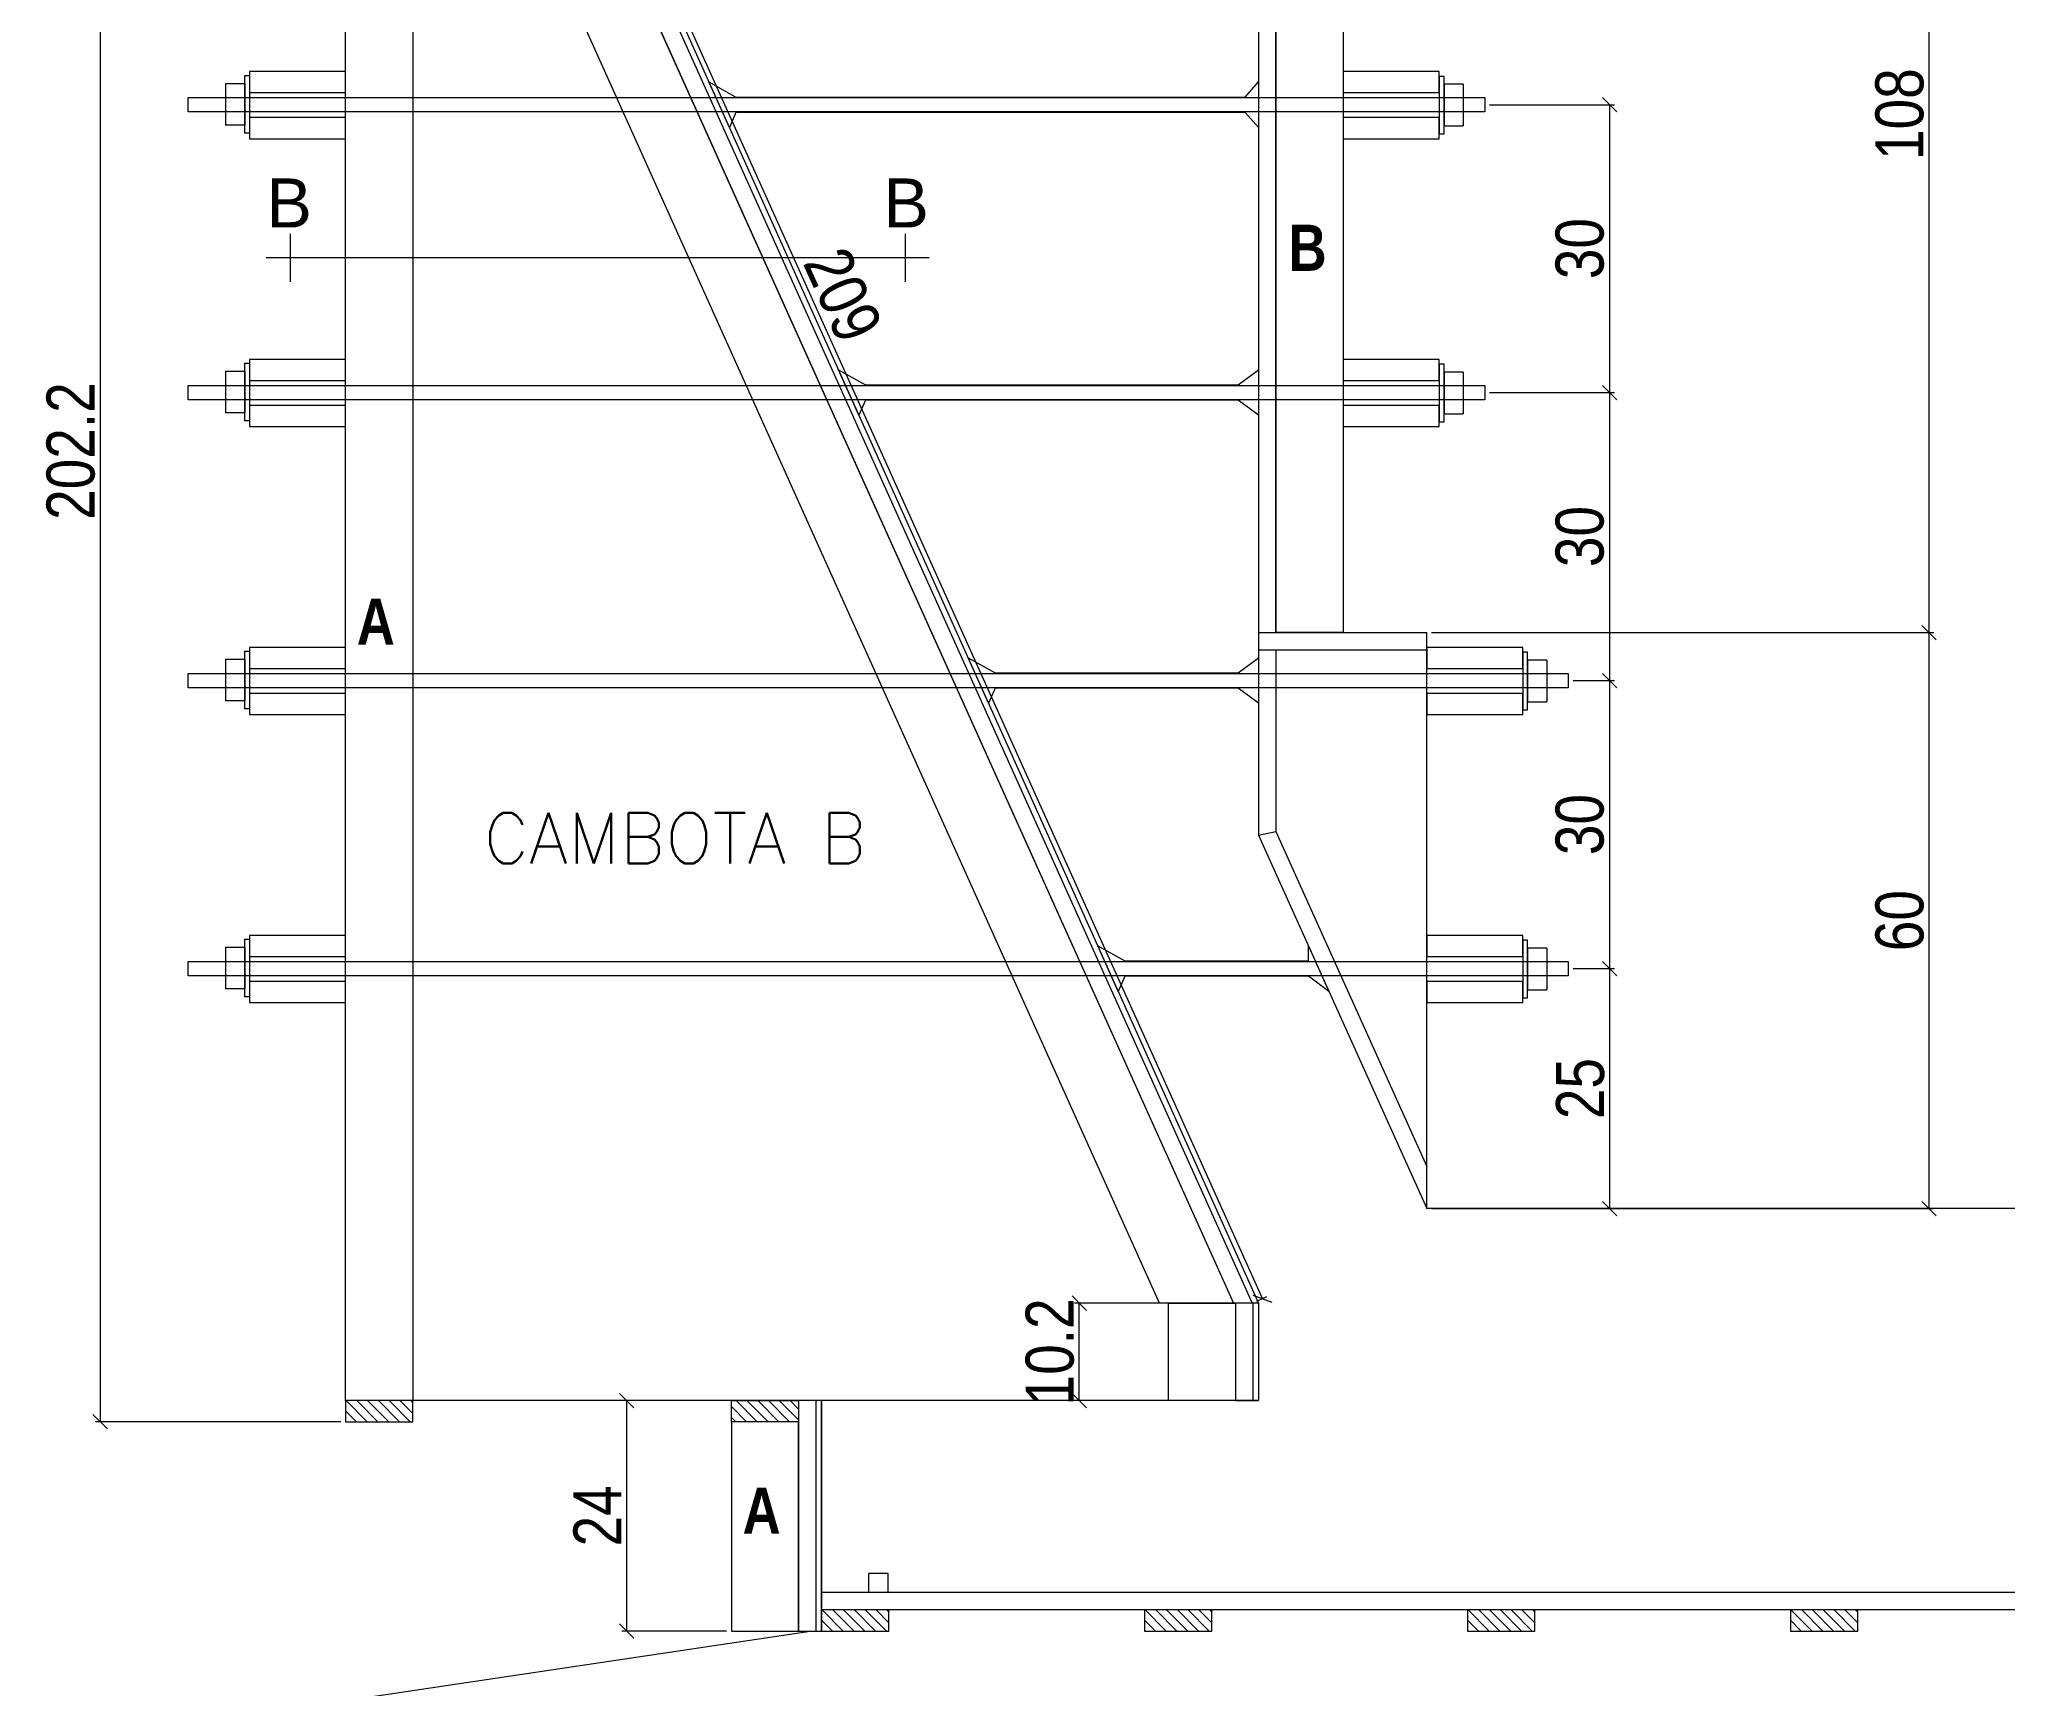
# Model space of a CAD drawing. Extents: x -3394 to 16474, y -5031 to 14397.
# Drawn here: x 4834.3 to 5244.2, y 7983.5 to 8327.1 of the extents above; entities that cross this region are included whole.
import ezdxf
from ezdxf.enums import TextEntityAlignment as Align

# ---------------------------------------------------------------- set-up
doc = ezdxf.new("R2010")
doc.units = 0
doc.layers.get('0').update_dxf_attribs({"linetype": 'CONTINUOUS'})
doc.layers.get('Defpoints').update_dxf_attribs({"linetype": 'CONTINUOUS'})
for name, color, linetype in [('1HACHURA MADEIRAS', 1, 'CONTINUOUS'), ('COTA', 241, 'CONTINUOUS'), ('detalhes', 4, 'CONTINUOUS'), ('Painéis', 200, 'CONTINUOUS'), ('presilha', 1, 'CONTINUOUS'), ('SARR_2.2x7', 40, 'CONTINUOUS'), ('SARR_3.5x7', 81, 'CONTINUOUS'), ('Tubo de PVC', 51, 'CONTINUOUS')]:
    doc.layers.add(name, color=color, linetype=linetype)
doc.layers.add('CONCRETO', color=251, linetype='CONTINUOUS', lineweight=25)
doc.styles.add('ARIAL', font='arial.ttf')
doc.styles.add('COTA TECNICA', font='techl___.ttf', dxfattribs={"height": 10})
doc.styles.add('COTA TECNICA 2X', font='techl___.ttf', dxfattribs={"height": 10})
doc.styles.add('ROMANS', font='romans.shx')
doc.styles.add('TECNICA', font='techb___.ttf', dxfattribs={"height": 10})
doc.dimstyles.new('PAINEL', dxfattribs={"dimtxt": 10, "dimasz": 3, "dimexe": 3, "dimexo": 3, "dimgap": 3, "dimtad": 1, "dimdec": 1, "dimzin": 12, "dimdsep": 46, "dimtxsty": 'COTA TECNICA', "dimblk1": 'OBLIQUE', "dimblk2": 'OBLIQUE', "dimsah": 1, "dimcen": 0.9, "dimclrd": 4, "dimclre": 4, "dimclrt": 240, "dimadec": 1, "dimazin": 3, "dimtfac": 1, "dimtdec": 1, "dimtmove": 0, "dimatfit": 3, "dimfxl": 1, "dimtolj": 1, "dimtzin": 12, "dimarcsym": 0})
doc.dimstyles.new('SECAO', dxfattribs={"dimscale": 0.333333, "dimtxt": 5, "dimasz": 9, "dimexe": 3, "dimexo": 3, "dimgap": 3, "dimtad": 1, "dimdec": 1, "dimlfac": 0.5, "dimzin": 12, "dimdsep": 46, "dimtxsty": 'COTA TECNICA 2X', "dimblk1": 'OBLIQUE', "dimblk2": 'OBLIQUE', "dimsah": 1, "dimcen": 0.9, "dimclrd": 4, "dimclre": 4, "dimclrt": 240, "dimadec": 1, "dimazin": 3, "dimtfac": 1, "dimtdec": 1, "dimtmove": 0, "dimatfit": 3, "dimfxl": 1, "dimtolj": 1, "dimtzin": 12, "dimarcsym": 0})

# ---------------------------------------------------------------- blocks, each defined once
blk = doc.blocks.new('_Oblique')
at = {"color": 0, "linetype": 'ByBlock', "lineweight": -2}
blk.add_line((-0.5, -0.5), (0.5, 0.5), dxfattribs=at)
blk = doc.blocks.new('*D1176')
at = {"layer": 'COTA', "color": 4, "lineweight": -2, "transparency": 16777216}
for p, q in [((5153.67, 8133.55), (5162.3, 8133.55)), ((5161.3, 8083.55), (5161.3, 8133.55)), ((5124.19, 8083.55), (5162.3, 8083.55))]:
    blk.add_line(p, q, dxfattribs=at)
at = {"layer": 'Defpoints', "color": 0, "transparency": 16777216}
for p in [(5152.67, 8133.55), (5161.3, 8133.55), (5123.19, 8083.55)]:
    blk.add_point(p, dxfattribs=at)
at = {"layer": 'COTA', "color": 4, "lineweight": -2, "transparency": 16777216, "xscale": 3, "yscale": 3, "zscale": 3}
for p, rotation in [((5161.3, 8133.55), 90), ((5161.3, 8083.55), 270)]:
    blk.add_blockref('_Oblique', p, dxfattribs=dict(at, rotation=rotation))
at = {"layer": 'COTA', "color": 240, "transparency": 16777216, "insert": (5155.19, 8108.55), "char_height": 10, "attachment_point": 5, "rotation": 90, "style": 'COTA TECNICA 2X'}
blk.add_mtext('\\A1;25', dxfattribs=at)
blk = doc.blocks.new('*D1178')
at = {"layer": 'COTA', "color": 4, "lineweight": -2, "transparency": 16777216}
for p, q in [((5153.67, 8193.55), (5162.3, 8193.55)), ((5161.3, 8133.55), (5161.3, 8193.55)), ((5153.67, 8133.55), (5162.3, 8133.55))]:
    blk.add_line(p, q, dxfattribs=at)
at = {"layer": 'Defpoints', "color": 0, "transparency": 16777216}
for p in [(5152.67, 8193.55), (5161.3, 8193.55), (5152.67, 8133.55)]:
    blk.add_point(p, dxfattribs=at)
at = {"layer": 'COTA', "color": 4, "lineweight": -2, "transparency": 16777216, "xscale": 3, "yscale": 3, "zscale": 3}
for p, rotation in [((5161.3, 8193.55), 90), ((5161.3, 8133.55), 270)]:
    blk.add_blockref('_Oblique', p, dxfattribs=dict(at, rotation=rotation))
at = {"layer": 'COTA', "color": 240, "transparency": 16777216, "insert": (5155.08, 8163.55), "char_height": 10, "attachment_point": 5, "rotation": 90, "style": 'COTA TECNICA 2X'}
blk.add_mtext('\\A1;30', dxfattribs=at)
blk = doc.blocks.new('*D1179')
at = {"layer": 'COTA', "color": 4, "lineweight": -2, "transparency": 16777216}
for p, q in [((5136.27, 8253.55), (5162.3, 8253.55)), ((5161.3, 8193.55), (5161.3, 8253.55)), ((5153.67, 8193.55), (5162.3, 8193.55))]:
    blk.add_line(p, q, dxfattribs=at)
at = {"layer": 'Defpoints', "color": 0, "transparency": 16777216}
for p in [(5135.27, 8253.55), (5161.3, 8253.55), (5152.67, 8193.55)]:
    blk.add_point(p, dxfattribs=at)
at = {"layer": 'COTA', "color": 4, "lineweight": -2, "transparency": 16777216, "xscale": 3, "yscale": 3, "zscale": 3}
for p, rotation in [((5161.3, 8253.55), 90), ((5161.3, 8193.55), 270)]:
    blk.add_blockref('_Oblique', p, dxfattribs=dict(at, rotation=rotation))
at = {"layer": 'COTA', "color": 240, "transparency": 16777216, "insert": (5155.08, 8223.55), "char_height": 10, "attachment_point": 5, "rotation": 90, "style": 'COTA TECNICA 2X'}
blk.add_mtext('\\A1;30', dxfattribs=at)
blk = doc.blocks.new('*D1177')
at = {"layer": 'COTA', "color": 4, "lineweight": -2, "transparency": 16777216}
for p, q in [((5136.27, 8313.51), (5162.3, 8313.51)), ((5161.3, 8253.55), (5161.3, 8313.51)), ((5136.27, 8253.55), (5162.3, 8253.55))]:
    blk.add_line(p, q, dxfattribs=at)
at = {"layer": 'Defpoints', "color": 0, "transparency": 16777216}
for p in [(5135.27, 8313.51), (5161.3, 8313.51), (5135.27, 8253.55)]:
    blk.add_point(p, dxfattribs=at)
at = {"layer": 'COTA', "color": 4, "lineweight": -2, "transparency": 16777216, "xscale": 3, "yscale": 3, "zscale": 3}
for p, rotation in [((5161.3, 8313.51), 90), ((5161.3, 8253.55), 270)]:
    blk.add_blockref('_Oblique', p, dxfattribs=dict(at, rotation=rotation))
at = {"layer": 'COTA', "color": 240, "transparency": 16777216, "insert": (5155.08, 8283.53), "char_height": 10, "attachment_point": 5, "rotation": 90, "style": 'COTA TECNICA 2X'}
blk.add_mtext('\\A1;30', dxfattribs=at)
blk = doc.blocks.new('*D1302')
at = {"layer": 'COTA', "color": 4, "lineweight": -2, "transparency": 16777216}
for p, q in [((4897.06, 8443.55), (4845.95, 8443.55)), ((4846.95, 8443.55), (4846.95, 8039.15)), ((4897.06, 8039.15), (4845.95, 8039.15))]:
    blk.add_line(p, q, dxfattribs=at)
at = {"layer": 'Defpoints', "color": 0, "transparency": 16777216}
for p in [(4898.06, 8443.55), (4846.95, 8039.15), (4898.06, 8039.15)]:
    blk.add_point(p, dxfattribs=at)
at = {"layer": 'COTA', "color": 4, "lineweight": -2, "transparency": 16777216, "xscale": 3, "yscale": 3, "zscale": 3}
for p, rotation in [((4846.95, 8443.55), 90), ((4846.95, 8039.15), 270)]:
    blk.add_blockref('_Oblique', p, dxfattribs=dict(at, rotation=rotation))
at = {"layer": 'COTA', "color": 240, "transparency": 16777216, "insert": (4840.85, 8241.35), "char_height": 10, "attachment_point": 5, "rotation": 90, "style": 'COTA TECNICA 2X'}
blk.add_mtext('\\A1;202.2', dxfattribs=at)
blk = doc.blocks.new('*D1305')
at = {"layer": 'COTA', "color": 4, "lineweight": -2, "transparency": 16777216}
for p, q in [((5106.79, 8419.55), (5352.58, 8419.55)), ((5351.58, 8083.55), (5351.58, 8419.55)), ((5306.33, 8083.55), (5352.58, 8083.55))]:
    blk.add_line(p, q, dxfattribs=at)
at = {"layer": 'Defpoints', "color": 0, "transparency": 16777216}
for p in [(5105.79, 8419.55), (5351.58, 8419.55), (5305.33, 8083.55)]:
    blk.add_point(p, dxfattribs=at)
at = {"layer": 'COTA', "color": 4, "lineweight": -2, "transparency": 16777216, "xscale": 3, "yscale": 3, "zscale": 3}
for p, rotation in [((5351.58, 8419.55), 90), ((5351.58, 8083.55), 270)]:
    blk.add_blockref('_Oblique', p, dxfattribs=dict(at, rotation=rotation))
at = {"layer": 'COTA', "color": 240, "transparency": 16777216, "insert": (5345.45, 8251.55), "char_height": 10, "attachment_point": 5, "rotation": 90, "style": 'COTA TECNICA 2X'}
blk.add_mtext('\\A1;168', dxfattribs=at)
blk = doc.blocks.new('*D1307')
at = {"layer": 'COTA', "color": 4, "lineweight": -2, "transparency": 16777216}
for p, q in [((4977.39, 8043.55), (4955.57, 8043.55)), ((4956.57, 8043.55), (4956.57, 7995.55)), ((4977.39, 7995.55), (4955.57, 7995.55))]:
    blk.add_line(p, q, dxfattribs=at)
at = {"layer": 'Defpoints', "color": 0, "transparency": 16777216}
for p in [(4978.39, 8043.55), (4956.57, 7995.55), (4978.39, 7995.55)]:
    blk.add_point(p, dxfattribs=at)
at = {"layer": 'COTA', "color": 4, "lineweight": -2, "transparency": 16777216, "xscale": 3, "yscale": 3, "zscale": 3}
for p, rotation in [((4956.57, 8043.55), 90), ((4956.57, 7995.55), 270)]:
    blk.add_blockref('_Oblique', p, dxfattribs=dict(at, rotation=rotation))
at = {"layer": 'COTA', "color": 240, "transparency": 16777216, "insert": (4950.5, 8019.55), "char_height": 10, "attachment_point": 5, "rotation": 90, "style": 'COTA TECNICA 2X'}
blk.add_mtext('\\A1;24', dxfattribs=at)
blk = doc.blocks.new('*D1308')
at = {"layer": 'COTA', "color": 4, "lineweight": -2, "transparency": 16777216}
for p, q in [((5085.99, 8063.85), (5049.84, 8063.85)), ((5050.84, 8043.55), (5050.84, 8063.85)), ((5085.99, 8043.55), (5049.84, 8043.55))]:
    blk.add_line(p, q, dxfattribs=at)
at = {"layer": 'Defpoints', "color": 0, "transparency": 16777216}
for p in [(5050.84, 8063.85), (5086.99, 8063.85), (5086.99, 8043.55)]:
    blk.add_point(p, dxfattribs=at)
at = {"layer": 'COTA', "color": 4, "lineweight": -2, "transparency": 16777216, "xscale": 3, "yscale": 3, "zscale": 3}
for p, rotation in [((5050.84, 8063.85), 90), ((5050.84, 8043.55), 270)]:
    blk.add_blockref('_Oblique', p, dxfattribs=dict(at, rotation=rotation))
at = {"layer": 'COTA', "color": 240, "transparency": 16777216, "insert": (5044.74, 8053.7), "char_height": 10, "attachment_point": 5, "rotation": 90, "style": 'COTA TECNICA 2X'}
blk.add_mtext('\\A1;10.2', dxfattribs=at)
blk = doc.blocks.new('*D1316')
at = {"layer": 'COTA', "color": 4, "lineweight": -2, "transparency": 16777216}
for p, q in [((5124.19, 8203.53), (5228.8, 8203.53)), ((5227.8, 8083.55), (5227.8, 8203.53)), ((5124.19, 8083.55), (5228.8, 8083.55))]:
    blk.add_line(p, q, dxfattribs=at)
at = {"layer": 'Defpoints', "color": 0, "transparency": 16777216}
for p in [(5123.19, 8203.53), (5227.8, 8203.53), (5123.19, 8083.55)]:
    blk.add_point(p, dxfattribs=at)
at = {"layer": 'COTA', "color": 4, "lineweight": -2, "transparency": 16777216, "xscale": 3, "yscale": 3, "zscale": 3}
for p, rotation in [((5227.8, 8203.53), 90), ((5227.8, 8083.55), 270)]:
    blk.add_blockref('_Oblique', p, dxfattribs=dict(at, rotation=rotation))
at = {"layer": 'COTA', "color": 240, "transparency": 16777216, "insert": (5221.7, 8143.54), "char_height": 10, "attachment_point": 5, "rotation": 90, "style": 'COTA TECNICA 2X'}
blk.add_mtext('\\A1;60', dxfattribs=at)
blk = doc.blocks.new('*D1317')
at = {"layer": 'COTA', "color": 4, "lineweight": -2, "transparency": 16777216}
for p, q in [((5106.79, 8419.55), (5228.8, 8419.55)), ((5227.8, 8203.53), (5227.8, 8419.55)), ((5124.19, 8203.53), (5228.8, 8203.53))]:
    blk.add_line(p, q, dxfattribs=at)
at = {"layer": 'Defpoints', "color": 0, "transparency": 16777216}
for p in [(5105.79, 8419.55), (5227.8, 8419.55), (5123.19, 8203.53)]:
    blk.add_point(p, dxfattribs=at)
at = {"layer": 'COTA', "color": 4, "lineweight": -2, "transparency": 16777216, "xscale": 3, "yscale": 3, "zscale": 3}
for p, rotation in [((5227.8, 8419.55), 90), ((5227.8, 8203.53), 270)]:
    blk.add_blockref('_Oblique', p, dxfattribs=dict(at, rotation=rotation))
at = {"layer": 'COTA', "color": 240, "transparency": 16777216, "insert": (5221.68, 8311.54), "char_height": 10, "attachment_point": 5, "rotation": 90, "style": 'COTA TECNICA 2X'}
blk.add_mtext('\\A1;108', dxfattribs=at)
blk = doc.blocks.new('*D1663')
at = {"layer": 'COTA', "color": 4, "lineweight": -2, "transparency": 16777216}
for p, q in [((4916.25, 8445.44), (4918.35, 8446.38)), ((5088.97, 8064.8), (4917.44, 8445.97)), ((5087.78, 8064.26), (5089.88, 8065.21))]:
    blk.add_line(p, q, dxfattribs=at)
at = {"layer": 'Defpoints', "color": 0, "transparency": 16777216}
for p in [(4915.34, 8445.03), (4917.44, 8445.97), (5086.87, 8063.85)]:
    blk.add_point(p, dxfattribs=at)
at = {"layer": 'COTA', "color": 4, "lineweight": -2, "transparency": 16777216, "xscale": 3, "yscale": 3, "zscale": 3}
for p, rotation in [((4917.44, 8445.97), 114.227802703797), ((5088.97, 8064.8), 294.2278027037971)]:
    blk.add_blockref('_Oblique', p, dxfattribs=dict(at, rotation=rotation))
at = {"layer": 'COTA', "color": 240, "transparency": 16777216, "insert": (5001.59, 8273.9), "char_height": 10, "attachment_point": 5, "rotation": 294.2278, "style": 'COTA TECNICA 2X'}
blk.add_mtext('\\A1;209', dxfattribs=at)

msp = doc.modelspace()

# ---------------------------------------------------------------- hatches: boundary and pattern name
at = {"layer": 'SARR_2.2x7'}
h = msp.add_hatch(dxfattribs=at)
h.set_pattern_fill('ANSI31', color=256, scale=0.5, angle=90)
h.set_pattern_definition([(135, (37920.6826, -115473.0197), (-1.122532015, -1.122532015), [])])
h.paths.add_polyline_path([(4898.06, 8043.55), (4898.06, 8039.15), (4912.06, 8039.15), (4912.06, 8043.55)])
h = msp.add_hatch(dxfattribs=at)
h.set_pattern_fill('ANSI31', color=256, scale=0.5, angle=90)
h.set_pattern_definition([(135, (38001.0096, -115517.0197), (-1.122532015, -1.122532015), [])])
h.paths.add_polyline_path([(4978.39, 8039.15), (4978.39, 8043.55), (4992.39, 8043.55), (4992.39, 8039.15)])
h = msp.add_hatch(dxfattribs=at)
h.set_pattern_fill('ANSI31', color=256, scale=0.5, angle=90)
h.set_pattern_definition([(135, (38019.8096, -115516.6197), (-1.122532015, -1.122532015), [])])
h.paths.add_polyline_path([(4997.19, 7999.95), (4997.19, 7995.55), (5011.19, 7995.55), (5011.19, 7999.95)])
h = msp.add_hatch(dxfattribs=at)
h.set_pattern_fill('ANSI31', color=256, scale=0.5, angle=90)
h.set_pattern_definition([(135, (38087.0596, -115516.6197), (-1.122532015, -1.122532015), [])])
h.paths.add_polyline_path([(5064.44, 7999.95), (5064.44, 7995.55), (5078.44, 7995.55), (5078.44, 7999.95)])
h = msp.add_hatch(dxfattribs=at)
h.set_pattern_fill('ANSI31', color=256, scale=0.5, angle=90)
h.set_pattern_definition([(135, (38154.3097, -115516.6197), (-1.122532015, -1.122532015), [])])
h.paths.add_polyline_path([(5131.69, 7999.95), (5131.69, 7995.55), (5145.69, 7995.55), (5145.69, 7999.95)])
h = msp.add_hatch(dxfattribs=at)
h.set_pattern_fill('ANSI31', color=256, scale=0.5, angle=90)
h.set_pattern_definition([(135, (38221.5597, -115516.6197), (-1.122532015, -1.122532015), [])])
h.paths.add_polyline_path([(5198.94, 7999.95), (5198.94, 7995.55), (5212.94, 7995.55), (5212.94, 7999.95)])

# ---------------------------------------------------------------- linework, layer by layer
at = {"layer": '1HACHURA MADEIRAS', "elevation": 0}
for points in [[(4898.06, 8320.42), (4878.06, 8320.42), (4878.06, 8316.02), (4898.06, 8316.02)], [(5125.79, 8320.42), (5105.79, 8320.42), (5105.79, 8316.02), (5125.79, 8316.02)], [(4898.06, 8310.82), (4878.06, 8310.82), (4878.06, 8306.42), (4898.06, 8306.42)], [(5125.79, 8310.82), (5105.79, 8310.82), (5105.79, 8306.42), (5125.79, 8306.42)], [(5125.79, 8260.46), (5105.79, 8260.46), (5105.79, 8256.06), (5125.79, 8256.06)], [(5125.79, 8250.86), (5105.79, 8250.86), (5105.79, 8246.46), (5125.79, 8246.46)], [(5143.19, 8200.46), (5123.19, 8200.46), (5123.19, 8196.06), (5143.19, 8196.06)], [(5143.19, 8190.86), (5123.19, 8190.86), (5123.19, 8186.46), (5143.19, 8186.46)], [(5143.19, 8140.46), (5123.19, 8140.46), (5123.19, 8136.06), (5143.19, 8136.06)], [(5143.19, 8130.86), (5123.19, 8130.86), (5123.19, 8126.46), (5143.19, 8126.46)]]:
    msp.add_lwpolyline(points, close=True, dxfattribs=at)
at = {"layer": '1HACHURA MADEIRAS'}
for points in [[(4898.06, 8260.46), (4878.06, 8260.46), (4878.06, 8256.06), (4898.06, 8256.06)], [(4898.06, 8250.86), (4878.06, 8250.86), (4878.06, 8246.46), (4898.06, 8246.46)], [(4898.06, 8200.46), (4878.06, 8200.46), (4878.06, 8196.06), (4898.06, 8196.06)], [(4898.06, 8190.86), (4878.06, 8190.86), (4878.06, 8186.46), (4898.06, 8186.46)], [(4898.06, 8140.46), (4878.06, 8140.46), (4878.06, 8136.06), (4898.06, 8136.06)], [(4898.06, 8130.86), (4878.06, 8130.86), (4878.06, 8126.46), (4898.06, 8126.46)]]:
    msp.add_lwpolyline(points, close=True, dxfattribs=at)
at = {"layer": 'CONCRETO', "linetype": 'Continuous'}
for p, q in [((4917.32, 8443.55), (5088.19, 8063.85)), ((5088.19, 8419.55), (5088.19, 8161.33)), ((5088.19, 8161.33), (5123.19, 8083.55)), ((5305.33, 8083.55), (5123.19, 8083.55)), ((5088.19, 8063.85), (5088.19, 8043.55)), ((4997.19, 8043.55), (4997.19, 8003.55)), ((5088.19, 8043.55), (4997.19, 8043.55)), ((5007.02, 8003.55), (5007.02, 8007.55)), ((5011.02, 8007.55), (5007.02, 8007.55)), ((5011.02, 8003.55), (5011.02, 8007.55)), ((5007.02, 8003.55), (4997.19, 8003.55)), ((5280.19, 8003.55), (5011.02, 8003.55))]:
    msp.add_line(p, q, dxfattribs=at)
at = {"layer": 'detalhes'}
for p, q in [((4886.5, 8286.63), (4886.5, 8276.63)), ((5014.58, 8286.63), (5014.58, 8276.63)), ((5019.58, 8281.63), (4881.5, 8281.63))]:
    msp.add_line(p, q, dxfattribs=at)
at = {"layer": 'Painéis', "linetype": 'Continuous'}
for p, q in [((4912.06, 8443.55), (5082.92, 8063.85)), ((4916.01, 8443.55), (5086.87, 8063.85)), ((4917.32, 8443.55), (5088.19, 8063.85)), ((5088.19, 8419.55), (5088.19, 8161.33)), ((5091.79, 8419.55), (5091.79, 8203.53)), ((5088.19, 8203.53), (5123.19, 8203.53)), ((5123.19, 8083.55), (5123.19, 8203.53)), ((5088.19, 8199.93), (5123.19, 8199.93)), ((5091.79, 8199.93), (5091.79, 8162.1)), ((5088.19, 8161.33), (5091.79, 8162.1)), ((5088.19, 8161.33), (5123.19, 8083.55)), ((5091.79, 8162.1), (5123.19, 8092.32)), ((5088.19, 8063.85), (5067.57, 8063.85)), ((5083.39, 8063.85), (5083.39, 8043.55)), ((5086.99, 8063.85), (5086.99, 8043.55)), ((5088.19, 8063.85), (5088.19, 8043.55)), ((4992.39, 8043.55), (4992.39, 7999.95)), ((4997.19, 8043.55), (4992.39, 8043.55)), ((4995.99, 8043.55), (4995.99, 7995.55)), ((4997.19, 8043.55), (4997.19, 7999.95)), ((5083.39, 8043.55), (5088.19, 8043.55)), ((5280.19, 8003.55), (4997.19, 8003.55)), ((5280.19, 7999.95), (4997.19, 7999.95))]:
    msp.add_line(p, q, dxfattribs=at)
for points in [[(4898.06, 8439.15), (4914.04, 8439.15), (5082.92, 8063.85)], [(5083.39, 8062.82), (5083.39, 8062.82), (5083.39, 8043.55), (4898.06, 8043.55), (4898.06, 8439.15)]]:
    msp.add_lwpolyline(points, dxfattribs=at)
msp.add_lwpolyline([(4997.19, 8043.55), (4992.39, 8043.55), (4992.39, 7995.55), (4997.19, 7995.55)], close=True, dxfattribs=at)
at = {"layer": 'presilha'}
for p, q in [((4873.06, 8317.95), (4877.06, 8317.95)), ((4873.06, 8317.95), (4873.06, 8309.28)), ((4877.06, 8319.61), (4878.06, 8319.61)), ((4877.06, 8307.61), (4877.06, 8319.61)), ((4877.06, 8317.95), (4877.06, 8309.28)), ((4878.06, 8319.61), (4878.06, 8307.61)), ((5126.79, 8319.42, 0), (5125.79, 8319.42, 0)), ((5125.79, 8319.42, 0), (5125.79, 8307.42, 0)), ((5126.79, 8307.42, 0), (5126.79, 8319.42, 0)), ((5130.79, 8317.76, 0), (5126.79, 8317.76, 0)), ((5126.79, 8317.76, 0), (5126.79, 8309.09, 0)), ((5130.79, 8317.76, 0), (5130.79, 8309.09, 0)), ((4877.06, 8309.28), (4873.06, 8309.28)), ((5126.79, 8309.09, 0), (5130.79, 8309.09, 0)), ((4878.06, 8307.61), (4877.06, 8307.61)), ((5125.79, 8307.42, 0), (5126.79, 8307.42, 0)), ((4877.06, 8259.65, 0), (4878.06, 8259.65, 0)), ((4877.06, 8247.65, 0), (4877.06, 8259.65, 0)), ((4878.06, 8259.65, 0), (4878.06, 8247.65, 0)), ((5126.79, 8259.46, 0), (5125.79, 8259.46, 0)), ((5125.79, 8259.46, 0), (5125.79, 8247.46, 0)), ((5126.79, 8247.46, 0), (5126.79, 8259.46, 0)), ((4873.06, 8257.98, 0), (4877.06, 8257.98, 0)), ((4873.06, 8257.98, 0), (4873.06, 8249.32, 0)), ((4877.06, 8257.98, 0), (4877.06, 8249.32, 0)), ((5130.79, 8257.79, 0), (5126.79, 8257.79, 0)), ((5126.79, 8257.79, 0), (5126.79, 8249.13, 0)), ((5130.79, 8257.79, 0), (5130.79, 8249.13, 0)), ((4877.06, 8249.32, 0), (4873.06, 8249.32, 0)), ((4878.06, 8247.65, 0), (4877.06, 8247.65, 0)), ((5125.79, 8247.46, 0), (5126.79, 8247.46, 0)), ((5126.79, 8249.13, 0), (5130.79, 8249.13, 0)), ((4873.06, 8197.98, 0), (4877.06, 8197.98, 0)), ((4873.06, 8197.98, 0), (4873.06, 8189.32, 0)), ((4877.06, 8199.65, 0), (4878.06, 8199.65, 0)), ((4877.06, 8187.65, 0), (4877.06, 8199.65, 0)), ((4877.06, 8197.98, 0), (4877.06, 8189.32, 0)), ((4878.06, 8199.65, 0), (4878.06, 8187.65, 0)), ((5144.19, 8199.46, 0), (5143.19, 8199.46, 0)), ((5143.19, 8199.46, 0), (5143.19, 8187.46, 0)), ((5144.19, 8187.46, 0), (5144.19, 8199.46, 0)), ((5148.19, 8197.79, 0), (5144.19, 8197.79, 0)), ((5144.19, 8197.79, 0), (5144.19, 8189.13, 0)), ((5148.19, 8197.79, 0), (5148.19, 8189.13, 0)), ((4877.06, 8189.32, 0), (4873.06, 8189.32, 0)), ((5144.19, 8189.13, 0), (5148.19, 8189.13, 0)), ((4878.06, 8187.65, 0), (4877.06, 8187.65, 0)), ((5143.19, 8187.46, 0), (5144.19, 8187.46, 0)), ((4873.06, 8137.98, 0), (4877.06, 8137.98, 0)), ((4873.06, 8137.98, 0), (4873.06, 8129.32, 0)), ((4877.06, 8139.65, 0), (4878.06, 8139.65, 0)), ((4877.06, 8127.65, 0), (4877.06, 8139.65, 0)), ((4877.06, 8137.98, 0), (4877.06, 8129.32, 0)), ((4878.06, 8139.65, 0), (4878.06, 8127.65, 0)), ((5144.19, 8139.46, 0), (5143.19, 8139.46, 0)), ((5143.19, 8139.46, 0), (5143.19, 8127.46, 0)), ((5144.19, 8127.46, 0), (5144.19, 8139.46, 0)), ((5148.19, 8137.79, 0), (5144.19, 8137.79, 0)), ((5144.19, 8137.79, 0), (5144.19, 8129.13, 0)), ((5148.19, 8137.79, 0), (5148.19, 8129.13, 0)), ((4877.06, 8129.32, 0), (4873.06, 8129.32, 0)), ((4878.06, 8127.65, 0), (4877.06, 8127.65, 0)), ((5144.19, 8129.13, 0), (5148.19, 8129.13, 0)), ((5143.19, 8127.46, 0), (5144.19, 8127.46, 0))]:
    msp.add_line(p, q, dxfattribs=at)
at = {"layer": 'presilha', "elevation": 0}
msp.add_lwpolyline([(4865.28, 8315.01), (5135.27, 8315.01), (5135.27, 8312.01), (4865.28, 8312.01)], close=True, dxfattribs=at)
at = {"layer": 'presilha'}
for points in [[(4865.28, 8255.05), (5135.27, 8255.05), (5135.27, 8252.05), (4865.28, 8252.05)], [(4865.28, 8195.05), (5152.67, 8195.05), (5152.67, 8192.05), (4865.28, 8192.05)], [(4865.28, 8135.05), (5152.67, 8135.05), (5152.67, 8132.05), (4865.28, 8132.05)]]:
    msp.add_lwpolyline(points, close=True, dxfattribs=at)
at = {"layer": 'SARR_2.2x7'}
for points in [[(4912.06, 8043.55), (4898.06, 8043.55), (4898.06, 8039.15), (4912.06, 8039.15)], [(5011.19, 7999.95), (4997.19, 7999.95), (4997.19, 7995.55), (5011.19, 7995.55)], [(5078.44, 7999.95), (5064.44, 7999.95), (5064.44, 7995.55), (5078.44, 7995.55)], [(5145.69, 7999.95), (5131.69, 7999.95), (5131.69, 7995.55), (5145.69, 7995.55)], [(5212.94, 7999.95), (5198.94, 7999.95), (5198.94, 7995.55), (5212.94, 7995.55)]]:
    msp.add_lwpolyline(points, close=True, dxfattribs=at)
at = {"layer": 'SARR_2.2x7', "elevation": 0}
msp.add_lwpolyline([(4992.39, 8039.15), (4978.39, 8039.15), (4978.39, 8043.55), (4992.39, 8043.55)], close=True, dxfattribs=at)
at = {"layer": 'SARR_3.5x7'}
for points in [[(4898.06, 8439.15), (4912.06, 8439.15), (4912.06, 8043.55), (4898.06, 8043.55)], [(4912.7, 8408.01), (4925.47, 8413.76), (5082.92, 8063.85), (5067.57, 8063.85)], [(5069.39, 8063.85), (5083.39, 8063.85), (5083.39, 8043.55), (5069.39, 8043.55)], [(4978.39, 7995.55), (4992.39, 7995.55), (4992.39, 8039.15), (4978.39, 8039.15)]]:
    msp.add_lwpolyline(points, close=True, dxfattribs=at)
at = {"layer": 'SARR_3.5x7', "elevation": 0}
msp.add_lwpolyline([(5091.79, 8415.15), (5105.79, 8415.15), (5105.79, 8203.53), (5091.79, 8203.53)], close=True, dxfattribs=at)
at = {"layer": 'Tubo de PVC', "elevation": 0}
msp.add_lwpolyline([(5088.19, 8318.26), (5088.19, 8308.77), (5085.39, 8311.92), (4979.31, 8311.92), (4977.97, 8308.77), (4973.71, 8318.26), (4979.31, 8315.11), (5085.39, 8315.11)], close=True, dxfattribs=at)
at = {"layer": 'Tubo de PVC'}
for points in [[(5088.19, 8258.29), (5088.19, 8248.81), (5083.93, 8251.96), (5006.3, 8251.96), (5004.96, 8248.81), (5000.69, 8258.29), (5006.3, 8255.14), (5083.93, 8255.14)], [(5088.19, 8198.29), (5088.19, 8188.81), (5083.93, 8191.96), (5033.3, 8191.96), (5031.96, 8188.81), (5027.69, 8198.29), (5033.3, 8195.14), (5083.93, 8195.14)], [(5098.55, 8138.29), (5102.82, 8128.81), (5098.56, 8131.96), (5060.3, 8131.96), (5058.96, 8128.81), (5054.69, 8138.29), (5060.3, 8135.14), (5098.56, 8135.14)]]:
    msp.add_lwpolyline(points, close=True, dxfattribs=at)

# ---------------------------------------------------------------- texts
at = {"layer": 'detalhes', "color": 0, "linetype": 'Continuous', "style": 'ARIAL'}
for p in [(4886.3, 8293.04), (5014.78, 8293.04)]:
    msp.add_text('B', height=10.22, dxfattribs=at).set_placement(p, align=Align.MIDDLE_CENTER)
at = {"layer": 'detalhes', "style": 'TECNICA'}
for s, p in [('B', (5094.41, 8278.9)), ('A', (4900.38, 8201.01)), ('A', (4980.72, 8015.81))]:
    msp.add_text(s, height=9.6, dxfattribs=at).set_placement(p)
at = {"layer": 'Painéis', "color": 7, "insert": (4966.65, 8160.72), "char_height": 10.5, "attachment_point": 5, "style": 'ROMANS'}
msp.add_mtext('\\A1;CAMBOTA B', dxfattribs=at)

# ---------------------------------------------------------------- dimensions: what is measured, and where the dimension line sits
at = {"layer": 'COTA'}
for base, p1, p2, picture, middle in [((4846.95, 8039.15), (4898.06, 8443.55), (4898.06, 8039.15), '*D1302', (4840.85, 8241.35)), ((5351.58, 8419.55), (5305.33, 8083.55), (5105.79, 8419.55), '*D1305', (5345.45, 8251.55)), ((5227.8, 8419.55), (5123.19, 8203.53), (5105.79, 8419.55), '*D1317', (5221.68, 8311.54)), ((5161.3, 8313.51), (5135.27, 8253.55), (5135.27, 8313.51), '*D1177', (5155.08, 8283.53)), ((5161.3, 8253.55), (5152.67, 8193.55), (5135.27, 8253.55), '*D1179', (5155.08, 8223.55)), ((5227.8, 8203.53), (5123.19, 8083.55), (5123.19, 8203.53), '*D1316', (5221.7, 8143.54)), ((5161.3, 8193.55), (5152.67, 8133.55), (5152.67, 8193.55), '*D1178', (5155.08, 8163.55)), ((5161.3, 8133.55), (5123.19, 8083.55), (5152.67, 8133.55), '*D1176', (5155.19, 8108.55)), ((4956.57, 7995.55), (4978.39, 8043.55), (4978.39, 7995.55), '*D1307', (4950.5, 8019.55))]:
    dim = msp.add_linear_dim(base=base, p1=p1, p2=p2, angle=90, dimstyle='SECAO', dxfattribs=at)
    dim.commit()
    dim.dimension.update_dxf_attribs({"geometry": picture, "text_midpoint": middle})
for base, p1, p2, angle, picture, middle, dimtype in [((4917.44, 8445.97), (5086.87, 8063.85), (4915.34, 8445.03), 114.2278, '*D1663', (4996, 8271.38), 161), ((5050.8415, 8063.8543), (5086.9865, 8043.55), (5086.9865, 8063.8543), 90, '*D1308', (5050.8415, 8053.7022), 160)]:
    dim = msp.add_linear_dim(base=base, p1=p1, p2=p2, angle=angle, dimstyle='SECAO', dxfattribs=at)
    dim.commit()
    dim.dimension.update_dxf_attribs({"geometry": picture, "text_midpoint": middle, "dimtype": dimtype})

# ---------------------------------------------------------------- leaders
at = {"layer": 'Painéis', "linetype": 'Continuous'}
msp.add_leader([(4849.06, 7926.73), (4881.34, 7978.58), (4994.79, 7995.55)], dimstyle='PAINEL', override={"dimexe": 2, "dimexo": 2, "dimgap": 2, "dimtad": 0, "dimadec": 8, "dimtix": 1, "dimatfit": 2, "dimldrblk": 'Oblique'}, dxfattribs=at)

doc.saveas('drawing.dxf')
